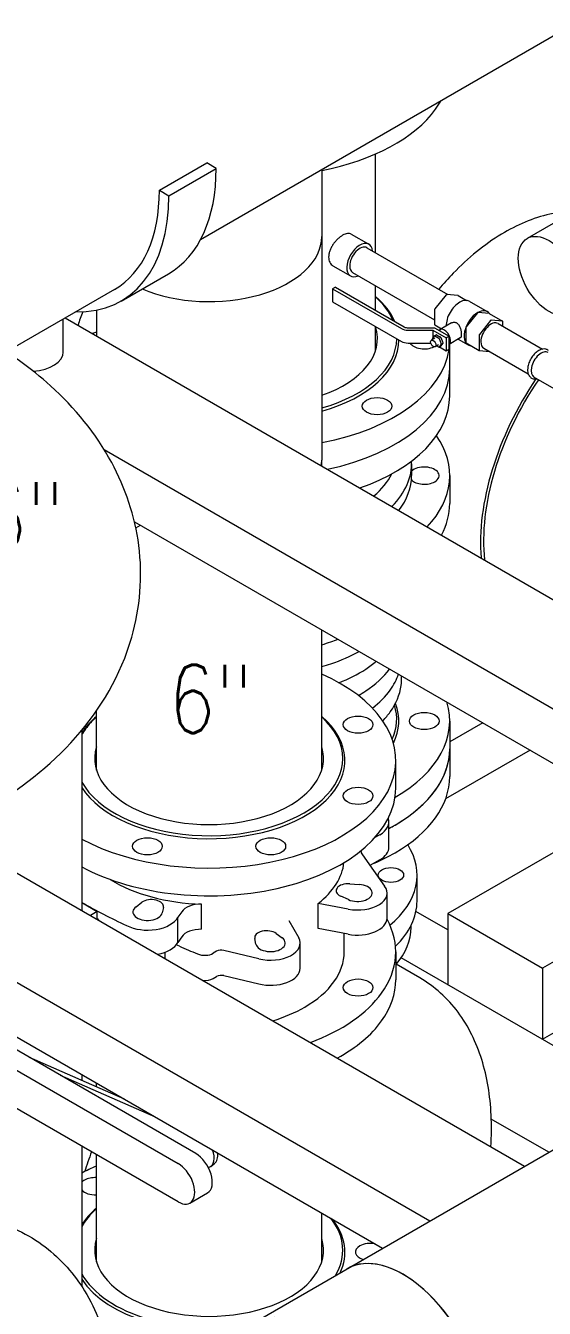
# Model space of a CAD drawing. Header units: millimetres. Extents: x -312439 to 477422, y -331570 to 212570.
# Drawn here: x 355792 to 356741, y 104905 to 107253 of the extents above; entities that cross this region are included whole.
import ezdxf

# ---------------------------------------------------------------- set-up
doc = ezdxf.new("R2010")
doc.units = ezdxf.units.MM
doc.layers.add('ARCONDTEXTO', color=4, linetype='Continuous')
doc.styles.add('ROMANS', font='romans.shx', dxfattribs={"height": 187.5})

msp = doc.modelspace()

# ---------------------------------------------------------------- linework, layer by layer
at = {"color": 5, "linetype": 'Continuous', "lineweight": 0, "extrusion": (-1.11022e-16, 0.816497, 0.57735)}
for p, q in [((358211.11, 108072.608), (356111.934, 106860.648)), ((356432.447, 106836.769), (356432.447, 107017.645)), ((356333.792, 106988.738), (356333.792, 106457.234)), ((356387.85, 106871.053), (356420.165, 106852.396)), ((356416.469, 106845.994), (356564.69, 106760.418)), ((356354.37, 106813.064), (356386.685, 106794.407)), ((356390.382, 106800.81), (356540.468, 106714.157)), ((355954.571, 106769.794), (355756.721, 106655.566)), ((356432.447, 106731.346), (356432.447, 106776.523)), ((355921.543, 106731.844), (355921.543, 106684.824)), ((356432.447, 106658.39), (356432.447, 106701.846)), ((356656.568, 106707.372), (356737.829, 106660.456)), ((356630.481, 106662.188), (356711.742, 106615.272)), ((356333.792, 105889.832), (356333.792, 106146.812)), ((355921.543, 105889.832), (355921.543, 105998.375)), ((356144.952, 104841.661), (357577.316, 105668.637)), ((355921.543, 104989.832), (355921.543, 105186.25)), ((356333.792, 104989.832), (356333.792, 105079.468))]:
    msp.add_line(p, q, dxfattribs=at)
at = {"color": 7, "linetype": 'Continuous', "lineweight": 0, "extrusion": (-1.11022e-16, 0.816497, 0.57735)}
for p, q in [((356036.704, 106951.336), (356123.306, 107001.336)), ((356054.024, 106941.336), (356140.627, 106991.336)), ((356140.627, 106991.336), (356123.306, 107001.336)), ((356036.704, 106951.336), (356054.024, 106941.336)), ((355966.818, 106748.581), (356053.421, 106798.581)), ((355860.823, 106655.236), (355860.823, 106715.669)), ((355864.471, 106717.775), (357589.513, 105721.821)), ((355935.734, 106476.631), (357456.269, 105598.75)), ((355991.091, 106344.671), (357369.666, 105548.75)), ((355894.6, 105962.876), (355894.6, 105633.036)), ((355646.79, 105776.109), (356705.127, 105165.078)), ((355473.584, 105676.109), (356531.922, 105065.078)), ((355386.982, 105626.109), (356445.319, 105015.078)), ((355894.6, 105201.806), (355894.6, 104945.174))]:
    msp.add_line(p, q, dxfattribs=at)
at = {"color": 4, "linetype": 'Continuous', "lineweight": 0, "extrusion": (-1.11022e-16, 0.816497, 0.57735)}
for p, q in [((356757.349, 106890.446), (356710.068, 106863.148)), ((356358.775, 106773.88), (356353.666, 106770.93)), ((356353.666, 106770.93), (356353.666, 106747.33)), ((356353.666, 106770.93), (356479.761, 106698.129)), ((356358.775, 106773.88), (356484.871, 106701.079)), ((356353.666, 106747.33), (356479.761, 106674.529)), ((356561.493, 106759.869), (356541.093, 106734.492)), ((356583.143, 106758.77), (356562.744, 106760.592)), ((356583.402, 106758.69), (356598.914, 106749.734)), ((356603.908, 106748.162), (356636.817, 106729.162)), ((356540.468, 106732.88), (356540.468, 106705.681)), ((356618.65, 106726.869), (356598.251, 106701.492)), ((356640.301, 106725.77), (356619.901, 106727.592)), ((356640.56, 106725.69), (356664.809, 106711.69)), ((356491.864, 106699.407), (356540.274, 106699.407)), ((356540.274, 106699.407), (356566.969, 106683.994)), ((356540.834, 106704.871), (356553.011, 106697.84)), ((356571.385, 106708.449), (356550.432, 106696.351)), ((356597.625, 106699.88), (356597.625, 106672.681)), ((356642.899, 106712.869), (356622.5, 106687.492)), ((356664.55, 106711.77), (356644.15, 106713.592)), ((356665.175, 106702.403), (356665.175, 106710.88)), ((356491.864, 106695.235), (356537.281, 106695.235)), ((356540.947, 106680.48), (356534.597, 106676.813)), ((356536.442, 106679.59), (356540.058, 106684.733)), ((356536.687, 106678.02), (356536.442, 106678.65)), ((356537.281, 106695.235), (356561.859, 106681.044)), ((356537.281, 106695.235), (356537.281, 106680.783)), ((356540.187, 106684.853), (356543.536, 106686.787)), ((356540.762, 106684.796), (356547.994, 106680.621)), ((356544.111, 106686.73), (356551.343, 106682.555)), ((356548.698, 106679.745), (356552.314, 106670.426)), ((356552.047, 106681.678), (356555.663, 106672.359)), ((356566.969, 106683.994), (356561.859, 106681.044)), ((356561.859, 106681.044), (356561.859, 106657.444)), ((356566.969, 106660.394), (356566.969, 106683.994)), ((356587.249, 106680.971), (356566.969, 106669.262)), ((356583.604, 106678.867), (356601.735, 106668.399)), ((356621.874, 106685.88), (356621.874, 106658.681)), ((356491.864, 106671.635), (356533.457, 106671.635)), ((356547.808, 106668.596), (356541.458, 106664.93)), ((356547.994, 106664.279), (356544.163, 106666.491)), ((356548.569, 106664.222), (356551.918, 106666.156)), ((356552.314, 106669.486), (356548.698, 106664.342)), ((356549.344, 106664.67), (356561.859, 106657.444)), ((356555.663, 106671.42), (356552.047, 106666.276)), ((356561.859, 106657.444), (356566.969, 106660.394)), ((356568.026, 106574.992), (356568.026, 106669.873)), ((356597.992, 106671.871), (356622.24, 106657.871)), ((356622.5, 106657.791), (356640.953, 106656.142)), ((356803.541, 106562.272), (356722.28, 106609.188)), ((356498.216, 106450.619), (356498.216, 106428.992)), ((356568.026, 106428.992), (356568.026, 106378.192)), ((356568.026, 105979.792), (356568.026, 105878.192)), ((356469.371, 105857.234), (356469.371, 105908.034)), ((356456.895, 105749.177), (356456.895, 105795.177)), ((356440.006, 105771.636), (356431.063, 105766.473)), ((356408.24, 105734.829), (356448.969, 105677.751)), ((356440.006, 105725.636), (356422.154, 105715.329)), ((356508.261, 105650.442), (356508.261, 105698.042)), ((356384.958, 105681.981), (356402.531, 105680.73)), ((356453.449, 105619.29), (356453.449, 105665.29)), ((355894.6, 105647.506), (355922.961, 105631.132)), ((355993.94, 105640.016), (356004.832, 105648.076)), ((356114.011, 105598.616), (356114.011, 105644.616)), ((356382.253, 105635.562), (356327.459, 105645.993)), ((356327.459, 105599.993), (356327.459, 105645.993)), ((356382.655, 105653.026), (356368.696, 105659.315)), ((355894.6, 105634.682), (355894.951, 105634.479)), ((355894.951, 105634.479), (355894.6, 105634.274)), ((355922.961, 105631.132), (355910.429, 105623.897)), ((355922.961, 105616.662), (355922.961, 105631.132)), ((356044.092, 105638.687), (356041.923, 105628.541)), ((356077.521, 105630.791), (356070.319, 105620.795)), ((356070.319, 105574.795), (356070.319, 105620.795)), ((356273.576, 105614.884), (356291.644, 105583.249)), ((356382.253, 105589.562), (356327.459, 105599.993)), ((356077.521, 105584.791), (356070.319, 105574.795)), ((356213.411, 105571.541), (356211.243, 105581.687)), ((356250.503, 105591.076), (356261.395, 105583.016)), ((356294.371, 105527.446), (356294.371, 105573.446)), ((356375.066, 105557.234), (356375.066, 105590.93)), ((356047.416, 105544.808), (356047.416, 105556.849)), ((356073.219, 105567.836), (356067.413, 105570.393)), ((356141.396, 105558.382), (356135.281, 105554.851)), ((356218.57, 105544.731), (356154.722, 105559.92)), ((356469.371, 105557.234), (356469.371, 105506.434)), ((356135.281, 105508.851), (356141.396, 105512.382)), ((356154.722, 105513.92), (356218.57, 105498.731)), ((356103.27, 105188.351), (355635.616, 105458.351)), ((355603.555, 105439.841), (356071.209, 105169.841)), ((356071.209, 105099.841), (355603.555, 105369.841)), ((355973.026, 105287.756), (355798.844, 105364.112)), ((355855.076, 105331.646), (356029.258, 105255.291)), ((356130.614, 105164.662), (356137.133, 105169.619)), ((356092.642, 105097.718), (356124.703, 105116.228))]:
    msp.add_line(p, q, dxfattribs=at)
at = {"color": 3, "linetype": 'Continuous', "lineweight": 0, "extrusion": (-1.11022e-16, 0.816497, 0.57735)}
for p, q in [((355966.818, 106748.581), (356053.421, 106798.581)), ((356333.792, 106446.812), (356333.792, 106457.234)), ((355993.665, 106333.145), (356002.359, 106338.165)), ((356628.682, 105976.557), (356568.026, 105941.537)), ((356715.285, 105926.557), (356560.583, 105837.24)), ((356898.882, 105820.557), (356564.407, 105627.448)), ((357072.087, 105720.557), (356737.612, 105527.448)), ((356564.407, 105597.448), (356506.239, 105631.031)), ((356564.407, 105627.448), (356564.407, 105497.448)), ((356564.407, 105627.448), (356737.612, 105527.448)), ((356497.238, 105602.442), (356497.238, 105605.492)), ((356513.161, 105509.796), (356470.244, 105534.574)), ((356922.607, 105290.64), (356479.278, 105546.597)), ((356737.612, 105527.448), (356737.612, 105397.448)), ((356737.612, 105397.448), (356824.214, 105447.448)), ((355894.6, 105333.036), (355894.6, 105322.136)), ((355921.543, 105310.325), (355921.543, 105317.48)), ((356749.402, 105190.64), (356644.19, 105251.384))]:
    msp.add_line(p, q, dxfattribs=at)
at = {"color": 5, "linetype": 'Continuous', "lineweight": 0}
for centre, major_axis, start_param, end_param in [((356226.322, 107174.992), (341.704, 0), 5.03233012, 5.89048623), ((356226.322, 107174.992), (341.704, 0), 5.89048623, 5.97129986), ((356127.667, 106866.383), (-206.125, 0), 0.93410577, 3.14159265), ((356403.425, 106823.402), (16.74, 28.994), 5.60575396, 10.10220931), ((356403.425, 106823.402), (-13.044, -22.592), 3.14159265, 5.49778714), ((356403.425, 106823.402), (-13.044, -22.592), 5.49778714, 6.28318531), ((356226.322, 106676.592), (341.704, 0), 2.87266922, 3.00118661), ((356226.322, 106679.792), (-209.431, 0), 2.10964601, 3.31953197), ((356643.525, 106684.78), (-13.044, -22.592), 3.14159265, 5.49778714), ((355931.159, 106676.592), (27.189, 0), 1.93229025, 2.23517281), ((356643.525, 106684.78), (-13.044, -22.592), 5.49778714, 6.28318531), ((356127.667, 105911.234), (-209.431, 0), 6.10524599, 9.60271728), ((356127.667, 105011.234), (-209.431, 0), 6.10524599, 9.60271728), ((356482.895, 104798.76), (-103.062, 178.509), 3.14159265, 6.28318531), ((356482.895, 104798.76), (-103.062, 178.509), 3.92699082, 6.28318531), ((356311.631, 104699.881), (-103.062, 178.509), 3.14159265, 6.28318531)]:
    msp.add_ellipse(centre, major_axis=major_axis, ratio=0.57735027, start_param=start_param, end_param=end_param, dxfattribs=at)
at = {"color": 7, "linetype": 'Continuous', "lineweight": 0}
for centre, major_axis, start_param, end_param in [((355842.887, 107163.236), (210.534, -364.655), 0, 0.78539816), ((355756.285, 107113.236), (210.534, -364.655), 5.94041338, 7.06858347), ((355756.285, 107113.236), (198.286, -343.442), 0, 0.78539816), ((355799.586, 106655.236), (-61.237, 0), 1.67299505, 3.14159265)]:
    msp.add_ellipse(centre, major_axis=major_axis, ratio=0.57735027, start_param=start_param, end_param=end_param, dxfattribs=at)
at = {"color": 4, "linetype": 'Continuous', "lineweight": 0}
for centre, major_axis in [((356749.872, 106794.205), (39.804, -68.943)), ((356538.028, 106670.872), (-3.43, 5.942)), ((356435.034, 106556.092), (27.189, 0)), ((356521.486, 105979.792), (27.189, 0)), ((356400.363, 105973.248), (-27.189, 0)), ((356400.363, 105842.82), (-27.189, 0)), ((356014.713, 105750.593), (-27.189, 0)), ((356240.622, 105750.593), (-27.189, 0)), ((356460.496, 105698.042), (-23.27, 0)), ((356400.363, 105492.02), (27.189, 0))]:
    msp.add_ellipse(centre, major_axis=major_axis, ratio=0.57735027, dxfattribs=at)
at = {"color": 3, "linetype": 'Continuous', "lineweight": 0}
for centre, major_axis, start_param, end_param in [((356226.322, 106676.592), (248.623, 0), 0.24200441, 0.59336461), ((356226.322, 106679.792), (-244.704, 0), 3.37915157, 3.71077423), ((356889.665, 106459.66), (-187.572, -324.883), 4.59311125, 5.59207619), ((356889.665, 106459.66), (-183.623, -318.044), 4.58734276, 5.61849896), ((356127.667, 106457.234), (206.125, 0), 6.19905104, 6.28318531), ((356127.667, 106457.234), (-206.125, 0), 3.05745839, 3.14159265), ((356127.667, 105908.034), (-248.623, 0), 5.68982069, 5.89048623), ((356127.667, 105911.234), (-244.704, 0), 5.71400373, 5.89048623), ((356127.667, 105911.234), (-244.704, 0), 5.89048623, 5.97355354), ((356127.667, 105908.034), (-248.623, 0), 5.89048623, 5.9275685), ((356187.442, 105172.735), (-222.652, -385.645), 4.98814452, 5.07744508)]:
    msp.add_ellipse(centre, major_axis=major_axis, ratio=0.57735027, start_param=start_param, end_param=end_param, dxfattribs=at)
at = {"color": 4, "linetype": 'Continuous', "lineweight": 0}
for centre, major_axis, ratio, start_param, end_param in [((356586.367, 106717.78), (-17.541, -30.382), 0.57735027, 3.92699082, 5.52158694), ((356562.118, 106758.98), (0.885, 1.532), 0.57735027, 0.26179939, 1.30899694), ((356582.518, 106757.158), (0.885, 1.532), 0.57735027, 0, 0.26179939), ((356586.367, 106717.78), (-17.541, -30.382), 0.57735027, 3.14159265, 3.92699082), ((356541.719, 106733.602), (-0.885, -1.532), 0.57735027, 4.45058959, 5.49778714), ((356619.276, 106698.78), (-17.541, -30.382), 0.57735027, 3.92699082, 6.53826015), ((356619.276, 106725.98), (0.885, 1.532), 0.57735027, 0.26179939, 1.30899694), ((356619.276, 106698.78), (-17.541, -30.382), 0.57735027, 2.88651781, 3.92699082), ((356639.675, 106724.158), (0.885, 1.532), 0.57735027, 0, 0.26179939), ((356491.864, 106705.117), (17.116, 0), 0.57735027, 3.92699082, 4.71238898), ((356491.864, 106705.117), (9.89, 0), 0.57735027, 3.92699082, 4.71238898), ((356541.719, 106706.403), (-0.885, -1.532), 0.57735027, 5.49778714, 6.28318531), ((356558.364, 106682.613), (7.932, -13.739), 0.57735027, 0.78539816, 3.41465996), ((356598.876, 106700.602), (-0.885, -1.532), 0.57735027, 4.45058959, 5.49778714), ((356643.525, 106711.98), (0.885, 1.532), 0.57735027, 0.26179939, 1.30899694), ((356663.924, 106710.158), (0.885, 1.532), 0.57735027, 5.49778714, 6.54498469), ((356226.322, 106679.792), (-244.704, 0), 0.57735027, 2.02548383, 3.1400347), ((356226.322, 106676.592), (248.623, 0), 0.57735027, 5.15938487, 6.28819275), ((356491.864, 106681.517), (17.116, 0), 0.57735027, 3.92699082, 4.71238898), ((356537.147, 106678.713), (-0.575, 0.996), 0.57735027, 0.26179939, 1.30899694), ((356540.762, 106683.857), (-0.575, 0.996), 0.57735027, 5.49778714, 6.54498469), ((356544.111, 106685.79), (-0.575, 0.996), 0.57735027, 5.49778714, 6.28318531), ((356547.994, 106679.682), (-0.575, 0.996), 0.57735027, 4.45058959, 5.49778714), ((356551.343, 106681.615), (0.575, -0.996), 0.57735027, 1.30899694, 2.35619449), ((356558.364, 106682.613), (7.932, -13.739), 0.57735027, 0.08888934, 0.78539816), ((356623.125, 106686.602), (-0.885, -1.532), 0.57735027, 4.45058959, 5.49778714), ((356226.322, 106676.592), (341.704, 0), 0.57735027, 5.03233012, 6.20067882), ((356521.486, 106676.592), (27.189, 0), 0.57735027, 3.46291311, 5.42670112), ((356547.994, 106665.219), (0.575, -0.996), 0.57735027, 5.49778714, 6.54498469), ((356551.343, 106667.152), (0.575, -0.996), 0.57735027, 0, 0.26179939), ((356551.609, 106670.363), (-0.575, 0.996), 0.57735027, 3.40339204, 4.45058959), ((356554.958, 106672.296), (0.575, -0.996), 0.57735027, 0.26179939, 1.30899694), ((356226.322, 106676.592), (341.704, 0), 0.57735027, 6.20449132, 6.24851723), ((356598.876, 106673.403), (-0.885, -1.532), 0.57735027, 5.49778714, 6.28318531), ((356623.125, 106659.403), (-0.885, -1.532), 0.57735027, 5.49778714, 6.54498469), ((356735.323, 106631.78), (-13.044, -22.592), 0.57735027, 3.14159265, 6.28318531), ((356226.322, 106625.792), (341.704, 0), 0.57735027, 5.06531867, 6.28318531), ((356226.322, 106625.792), (-341.704, 0), 0.57735027, 1.92372602, 3.14159265), ((356226.322, 106574.992), (-341.704, 0), 0.57735027, 2.11688234, 3.14159265), ((356226.322, 106428.992), (-341.704, 0), 0.57735027, 2.64651888, 3.52063096), ((356226.322, 106450.619), (271.893, 0), 0.57735027, 5.76324005, 6.31367236), ((356521.486, 106428.992), (-27.189, 0), 0.57735027, 2.35619449, 5.7395923), ((356226.322, 106470.938), (244.949, 0), 0.57735027, 5.6885534, 6.00461273), ((356226.322, 106428.992), (271.893, 0), 0.57735027, 5.86580105, 6.28318531), ((356521.486, 106428.992), (-27.189, 0), 0.57735027, 0.51927963, 2.35619449), ((356226.322, 106378.192), (-341.704, 0), 0.57735027, 2.84360771, 3.14159265), ((356127.667, 105908.034), (-341.704, 0), 0.57735027, 0.82020116, 4.06484949), ((356226.322, 105982.992), (-244.704, 0), 0.57735027, 2.88115355, 3.32509665), ((356226.322, 105979.792), (248.623, 0), 0.57735027, 5.99909521, 6.50926421), ((356226.322, 105979.792), (341.704, 0), 0.57735027, 5.49853645, 6.46100019), ((356127.667, 105908.034), (-248.623, 0), 0.57735027, 0.35561681, 3.73495727), ((356127.667, 105911.234), (-244.704, 0), 0.57735027, 0.30963176, 3.71077423), ((356226.322, 105928.992), (-341.704, 0), 0.57735027, 2.31145544, 3.14159265), ((356226.322, 105928.992), (-341.704, 0), 0.57735027, 2.35619449, 3.14159265), ((356226.322, 105878.192), (341.704, 0), 0.57735027, 5.49778714, 6.28318531), ((356127.667, 105857.234), (-341.704, 0), 0.57735027, 0.82020116, 3.14159265), ((356399.231, 105795.177), (57.664, 0), 0.57735027, 5.49778714, 6.48837061), ((356226.322, 105928.992), (-341.704, 0), 0.57735027, 2.31145544, 2.35619449), ((356442.212, 105742.91), (-36.742, 0), 0.57735027, 0.02542419, 0.39078769), ((356226.322, 105878.192), (341.704, 0), 0.57735027, 5.34921883, 5.49778714), ((356399.231, 105749.177), (57.664, 0), 0.57735027, 5.49778714, 6.28318531), ((356227.795, 105698.042), (280.467, 0), 0.57735027, 5.67961839, 6.63332794), ((356127.667, 105730.234), (247.398, 0), 0.57735027, 5.65240676, 6.21727529), ((356127.667, 105787.234), (247.398, 0), 0.57735027, 3.89075804, 4.6571629), ((356382.259, 105669.349), (-22.045, 0), 0.57735027, 4.5896219, 7.19134897), ((356399.231, 105665.29), (54.218, 0), 0.57735027, 4.39388168, 6.69260189), ((356399.231, 105665.29), (26.944, 0), 0.57735027, 4.04975631, 7.73121456), ((356626.498, 106075.234), (-1041.033, 0), 0.57735027, 0.79111951, 0.89663711), ((356022.212, 105640.246), (22.045, 0), 0.57735027, 6.16041823, 8.76214529), ((356111.983, 105623.435), (-36.742, 0), 0.57735027, 4.6571629, 5.92906003), ((356227.795, 105650.442), (-280.467, 0), 0.57735027, 2.60532112, 3.14159265), ((356015.168, 105630.413), (-57.612, 0), 0.57735027, 0.8383259, 2.84824923), ((356015.182, 105630.446), (-26.944, 0), 0.57735027, 5.62055264, 9.30201088), ((356399.231, 105619.29), (54.218, 0), 0.57735027, 4.39388168, 6.28318531), ((356111.983, 105577.435), (-36.742, 0), 0.57735027, 4.6571629, 5.92906003), ((356233.122, 105583.246), (22.045, 0), 0.57735027, 0.66263109, 3.26435815), ((356127.667, 105557.234), (341.704, 0), 0.57735027, 5.89048623, 6.59104291), ((356227.795, 105602.442), (-269.444, 0), 0.57735027, 2.68276998, 3.14159265), ((356015.168, 105584.413), (-57.612, 0), 0.57735027, 1.89372373, 2.84824923), ((356240.153, 105573.446), (-26.944, 0), 0.57735027, 0.1227655, 3.80422374), ((356240.153, 105573.446), (-54.218, 0), 0.57735027, 1.16137975, 3.46009996), ((356704.221, 106041.323), (-1034.762, 0), 0.57735027, 0.91498296, 0.95495011), ((356119.693, 105563.851), (-22.045, 0), 0.57735027, 0.92875564, 2.35619449), ((356150.056, 105553.382), (-12.247, 0), 0.57735027, 4.32160129, 5.49778714), ((356127.667, 105557.234), (247.398, 0), 0.57735027, 5.49778714, 6.28318531), ((356240.153, 105527.446), (54.218, 0), 0.57735027, 4.3029724, 6.28318531), ((356119.693, 105517.851), (22.045, 0), 0.57735027, 4.53510561, 5.49778714), ((356150.056, 105507.382), (12.247, 0), 0.57735027, 1.18000863, 2.35619449), ((356127.667, 105506.434), (341.704, 0), 0.57735027, 5.89048623, 6.28318531), ((356127.667, 105557.234), (341.704, 0), 0.57735027, 5.28559022, 5.89048623), ((356127.667, 105557.234), (247.398, 0), 0.57735027, 5.20263091, 5.49778714), ((356127.667, 105506.434), (341.704, 0), 0.57735027, 5.46925408, 5.89048623), ((356109.857, 105191.959), (20.757, -27.297), 0.65029269, 6.07433753, 7.49256458), ((356103.27, 105153.351), (21.433, -37.123), 0.57735027, 0, 2.35619449), ((356116.376, 105196.917), (20.757, -27.297), 0.65029269, 0, 0.86261964), ((356127.667, 105008.034), (341.704, 0), 0.57735027, 2.21833582, 2.32139149), ((356071.209, 105134.841), (21.433, -37.123), 0.57735027, 5.49778714, 8.6393798), ((355918.955, 105128.534), (27.189, 0), 0.57735027, 2.35619449, 2.68094157), ((355918.955, 105128.534), (27.189, 0), 0.57735027, 1.47548387, 2.35619449), ((355918.955, 105128.534), (27.189, 0), 0.57735027, 3.60224374, 4.80770144), ((356127.667, 105008.034), (248.623, 0), 0.57735027, 2.54822804, 2.78597585), ((356127.667, 105011.234), (-244.704, 0), 0.57735027, 5.71400373, 5.97355354), ((356127.667, 105011.234), (-244.704, 0), 0.57735027, 2.81028392, 3.5705334), ((356127.667, 105008.034), (248.623, 0), 0.57735027, 6.01594872, 6.71497662), ((356422.831, 105008.034), (27.189, 0), 0.57735027, 2.35619449, 4.19784431), ((356422.831, 105008.034), (27.189, 0), 0.57735027, 1.23147864, 2.35619449), ((356127.667, 105011.234), (-244.704, 0), 0.57735027, 0.30963176, 1.90210506), ((356127.667, 105008.034), (248.623, 0), 0.57735027, 3.49720946, 4.97962557)]:
    msp.add_ellipse(centre, major_axis=major_axis, ratio=ratio, start_param=start_param, end_param=end_param, dxfattribs=at)
at = {"color": 3, "linetype": 'Continuous', "lineweight": 0}
for points, knots in [([(356896.542, 106888.867), (356875.631, 106900.94), (356852.291, 106908.59), (356802.765, 106915.175), (356776.617, 106913.329), (356720.557, 106900.563), (356690.965, 106887.779), (356631.341, 106851.875), (356601.654, 106827.577), (356565.362, 106790.055), (356556.551, 106780.225), (356548.055, 106770.022)], [3.92699082, 3.92699082, 3.92699082, 3.92699082, 4.16091085, 4.16091085, 4.41837595, 4.41837595, 4.73388859, 4.73388859, 5.0888972, 5.0888972, 5.2075806, 5.2075806, 5.2075806, 5.2075806]), ([(356643.356, 105200.741), (356644.601, 105220.386), (356644.8, 105239.71), (356642.205, 105294.275), (356636.603, 105328.413), (356616.703, 105391.897), (356602.35, 105421.289), (356564.285, 105472.407), (356540.473, 105494.027), (356513.161, 105509.796)], [3.065815393, 3.065815393, 3.065815393, 3.065815393, 3.194987543, 3.194987543, 3.438988635, 3.438988635, 3.682989726, 3.682989726, 3.926990817, 3.926990817, 3.926990817, 3.926990817])]:
    msp.add_open_spline(points, degree=3, knots=knots, dxfattribs=at)
at = {"color": 5, "linetype": 'Continuous', "lineweight": 0}
for points, knots in [([(356387.85, 106871.053), (356386.922, 106871.589), (356385.861, 106871.97), (356383.514, 106872.349), (356382.226, 106872.348), (356379.492, 106871.955), (356378.043, 106871.564), (356375.079, 106870.435), (356373.564, 106869.698), (356370.585, 106867.979), (356369.023, 106866.939), (356365.867, 106864.534), (356364.274, 106863.169), (356361.177, 106860.195), (356359.67, 106858.583), (356356.852, 106855.221), (356355.541, 106853.471), (356353.199, 106849.976), (356352.088, 106848.111), (356350.114, 106844.261), (356349.252, 106842.278), (356347.86, 106838.319), (356347.329, 106836.341), (356346.632, 106832.517), (356346.465, 106830.671), (356346.465, 106828.951)], [51.58443936, 51.58443936, 51.58443936, 51.58443936, 54.1636241, 54.1636241, 56.74280883, 56.74280883, 59.32199356, 59.32199356, 61.9011783, 61.9011783, 64.48036303, 64.48036303, 67.05954776, 67.05954776, 69.6387325, 69.6387325, 72.21791723, 72.21791723, 74.79716402, 74.79716402, 77.37641081, 77.37641081, 79.95565761, 79.95565761, 82.5349044, 82.5349044, 82.5349044, 82.5349044]), ([(356346.465, 106828.951), (356346.465, 106827.232), (356346.632, 106825.523), (356347.329, 106822.281), (356347.86, 106820.746), (356349.252, 106817.972), (356350.114, 106816.729), (356352.088, 106814.613), (356353.199, 106813.74), (356354.37, 106813.064)], [0, 0, 0, 0, 2.57924679, 2.57924679, 5.15849358, 5.15849358, 7.73774037, 7.73774037, 10.31698717, 10.31698717, 10.31698717, 10.31698717]), ([(355718.27, 105817.379), (355780.249, 105853.162), (355836.558, 105896.702), (355929.356, 106001.853), (355966.269, 106063.811), (356001.607, 106187.095), (356006.282, 106245.056), (355992.124, 106354.995), (355974.493, 106406.695), (355920.389, 106506.62), (355881.755, 106553.21), (355801.307, 106626.015), (355761.186, 106654.52), (355718.27, 106679.297)], [1.57079633, 1.57079633, 1.57079633, 1.57079633, 1.88495559, 1.88495559, 2.1921911, 2.1921911, 2.43041341, 2.43041341, 2.65917144, 2.65917144, 2.92406257, 2.92406257, 3.14159265, 3.14159265, 3.14159265, 3.14159265]), ([(355447.597, 105016.675), (355489.69, 105040.977), (355534.419, 105059.311), (355627.776, 105078.184), (355676.752, 105078.856), (355761.261, 105057.776), (355796.939, 105040.844), (355856.793, 104995.184), (355881.214, 104967.258), (355921.613, 104901.506), (355935.896, 104862.962), (355951.399, 104790.923), (355954.54, 104757.646), (355954.54, 104723.992)], [1.57079633, 1.57079633, 1.57079633, 1.57079633, 1.88495559, 1.88495559, 2.1921911, 2.1921911, 2.43041341, 2.43041341, 2.65917144, 2.65917144, 2.92406257, 2.92406257, 3.14159265, 3.14159265, 3.14159265, 3.14159265])]:
    msp.add_open_spline(points, degree=3, knots=knots, dxfattribs=at)
at = {"color": 4, "linetype": 'Continuous', "lineweight": 0}
for points, knots in [([(356571.385, 106708.449), (356572.044, 106708.829), (356572.775, 106709.144), (356574.321, 106709.58), (356575.136, 106709.703), (356576.778, 106709.724), (356577.606, 106709.622), (356579.207, 106709.197), (356579.98, 106708.873), (356580.696, 106708.459)], [34.70634861, 34.70634861, 34.70634861, 34.70634861, 35.94709006, 35.94709006, 37.18783151, 37.18783151, 38.42857296, 38.42857296, 39.66931441, 39.66931441, 39.66931441, 39.66931441]), ([(356580.696, 106708.459), (356581.413, 106708.046), (356582.114, 106707.519), (356583.428, 106706.261), (356584.043, 106705.529), (356585.157, 106703.917), (356585.657, 106703.035), (356586.541, 106701.196), (356586.923, 106700.239), (356587.575, 106698.342), (356587.868, 106697.334), (356588.371, 106695.275), (356588.58, 106694.223), (356588.912, 106692.157), (356589.035, 106691.141), (356589.195, 106689.216), (356589.233, 106688.307), (356589.233, 106686.656), (356589.195, 106685.864), (356589.035, 106684.421), (356588.912, 106683.77), (356588.58, 106682.651), (356588.371, 106682.182), (356587.868, 106681.436), (356587.575, 106681.16), (356587.249, 106680.971)], [0, 0, 0, 0, 1.24074145, 1.24074145, 2.4814829, 2.4814829, 3.72222435, 3.72222435, 4.9629658, 4.9629658, 6.2015565, 6.2015565, 7.4401472, 7.4401472, 8.6787379, 8.6787379, 9.9173286, 9.9173286, 11.1559193, 11.1559193, 12.39451, 12.39451, 13.63310071, 13.63310071, 14.87169141, 14.87169141, 14.87169141, 14.87169141]), ([(356748.972, 106658.139), (356747.54, 106659.242), (356745.868, 106660.02), (356742.194, 106660.86), (356740.189, 106660.869), (356735.882, 106660.123), (356733.576, 106659.254), (356728.924, 106656.681), (356726.584, 106654.914), (356722.215, 106650.725), (356720.185, 106648.303), (356716.624, 106643.064), (356715.088, 106640.252), (356712.641, 106634.481), (356711.73, 106631.524), (356710.805, 106626.585), (356710.605, 106624.572), (356710.605, 106622.63)], [3.85019765, 3.85019765, 3.85019765, 3.85019765, 4.10313939, 4.10313939, 4.37566185, 4.37566185, 4.69126744, 4.69126744, 5.03135787, 5.03135787, 5.3709906, 5.3709906, 5.70789292, 5.70789292, 6.0452189, 6.0452189, 6.28318531, 6.28318531, 6.28318531, 6.28318531]), ([(356710.605, 106622.63), (356710.605, 106619.852), (356711.012, 106617.214), (356712.712, 106612.653), (356713.953, 106610.686), (356717.013, 106607.857), (356718.711, 106606.892), (356722.384, 106605.802), (356724.345, 106605.672), (356726.744, 106605.95), (356727.183, 106606.019), (356727.621, 106606.104)], [0, 0, 0, 0, 0.34048244, 0.34048244, 0.65554533, 0.65554533, 0.92276419, 0.92276419, 1.19075282, 1.19075282, 1.25064011, 1.25064011, 1.25064011, 1.25064011]), ([(356333.792, 106119.585), (356339.515, 106121.167), (356345.141, 106122.877), (356355.143, 106126.205), (356359.557, 106127.78), (356363.889, 106129.436)], [1.231961693, 1.231961693, 1.231961693, 1.231961693, 1.308135819, 1.308135819, 1.370164026, 1.370164026, 1.370164026, 1.370164026]), ([(356333.792, 106079.585), (356339.515, 106081.167), (356345.141, 106082.877), (356369.277, 106090.907), (356386.605, 106098.52), (356402.103, 106107.373)], [1.231961693, 1.231961693, 1.231961693, 1.231961693, 1.308135819, 1.308135819, 1.565461641, 1.565461641, 1.565461641, 1.565461641]), ([(356365.11, 106049.905), (356383.182, 106056.901), (356399.783, 106065.296), (356421.239, 106079.408), (356427.654, 106084.181), (356433.581, 106089.199)], [1.376002827, 1.376002827, 1.376002827, 1.376002827, 1.635751055, 1.635751055, 1.757658046, 1.757658046, 1.757658046, 1.757658046]), ([(356400.76, 106026.611), (356405.471, 106029.263), (356410.018, 106032.028), (356432.203, 106046.618), (356447.053, 106060.142), (356458.081, 106075.054)], [1.558054107, 1.558054107, 1.558054107, 1.558054107, 1.635751055, 1.635751055, 1.952666868, 1.952666868, 1.952666868, 1.952666868]), ([(356426.617, 106003.586), (356439.631, 106013.577), (356450.637, 106024.653), (356465.81, 106045.805), (356470.963, 106055.534), (356474.462, 106065.596)], [1.711337926, 1.711337926, 1.711337926, 1.711337926, 1.963545016, 1.963545016, 2.158077235, 2.158077235, 2.158077235, 2.158077235]), ([(356445.572, 105980.372), (356450.623, 105985.573), (356455.182, 105990.989), (356469.944, 106011.569), (356476.82, 106027.963), (356479.834, 106050.701), (356480.05, 106056.648), (356479.696, 106062.575)], [1.84515848, 1.84515848, 1.84515848, 1.84515848, 1.963545016, 1.963545016, 2.279811639, 2.279811639, 2.390696919, 2.390696919, 2.390696919, 2.390696919])]:
    msp.add_open_spline(points, degree=3, knots=knots, dxfattribs=at)
msp.add_open_spline([(355922.961, 105618.701), (355924.107, 105617.391), (355925.234, 105616.06), (355926.341, 105614.71)], degree=3, dxfattribs=at)

# ---------------------------------------------------------------- texts
at = {"layer": 'ARCONDTEXTO', "linetype": 'Continuous', "lineweight": -3, "style": 'ROMANS', "width": 0.8}
for p in [(355708.244, 106291.935), (356053.43, 105957.932)]:
    msp.add_text('6"', height=125, dxfattribs=at).set_placement(p)

doc.saveas('drawing.dxf')
